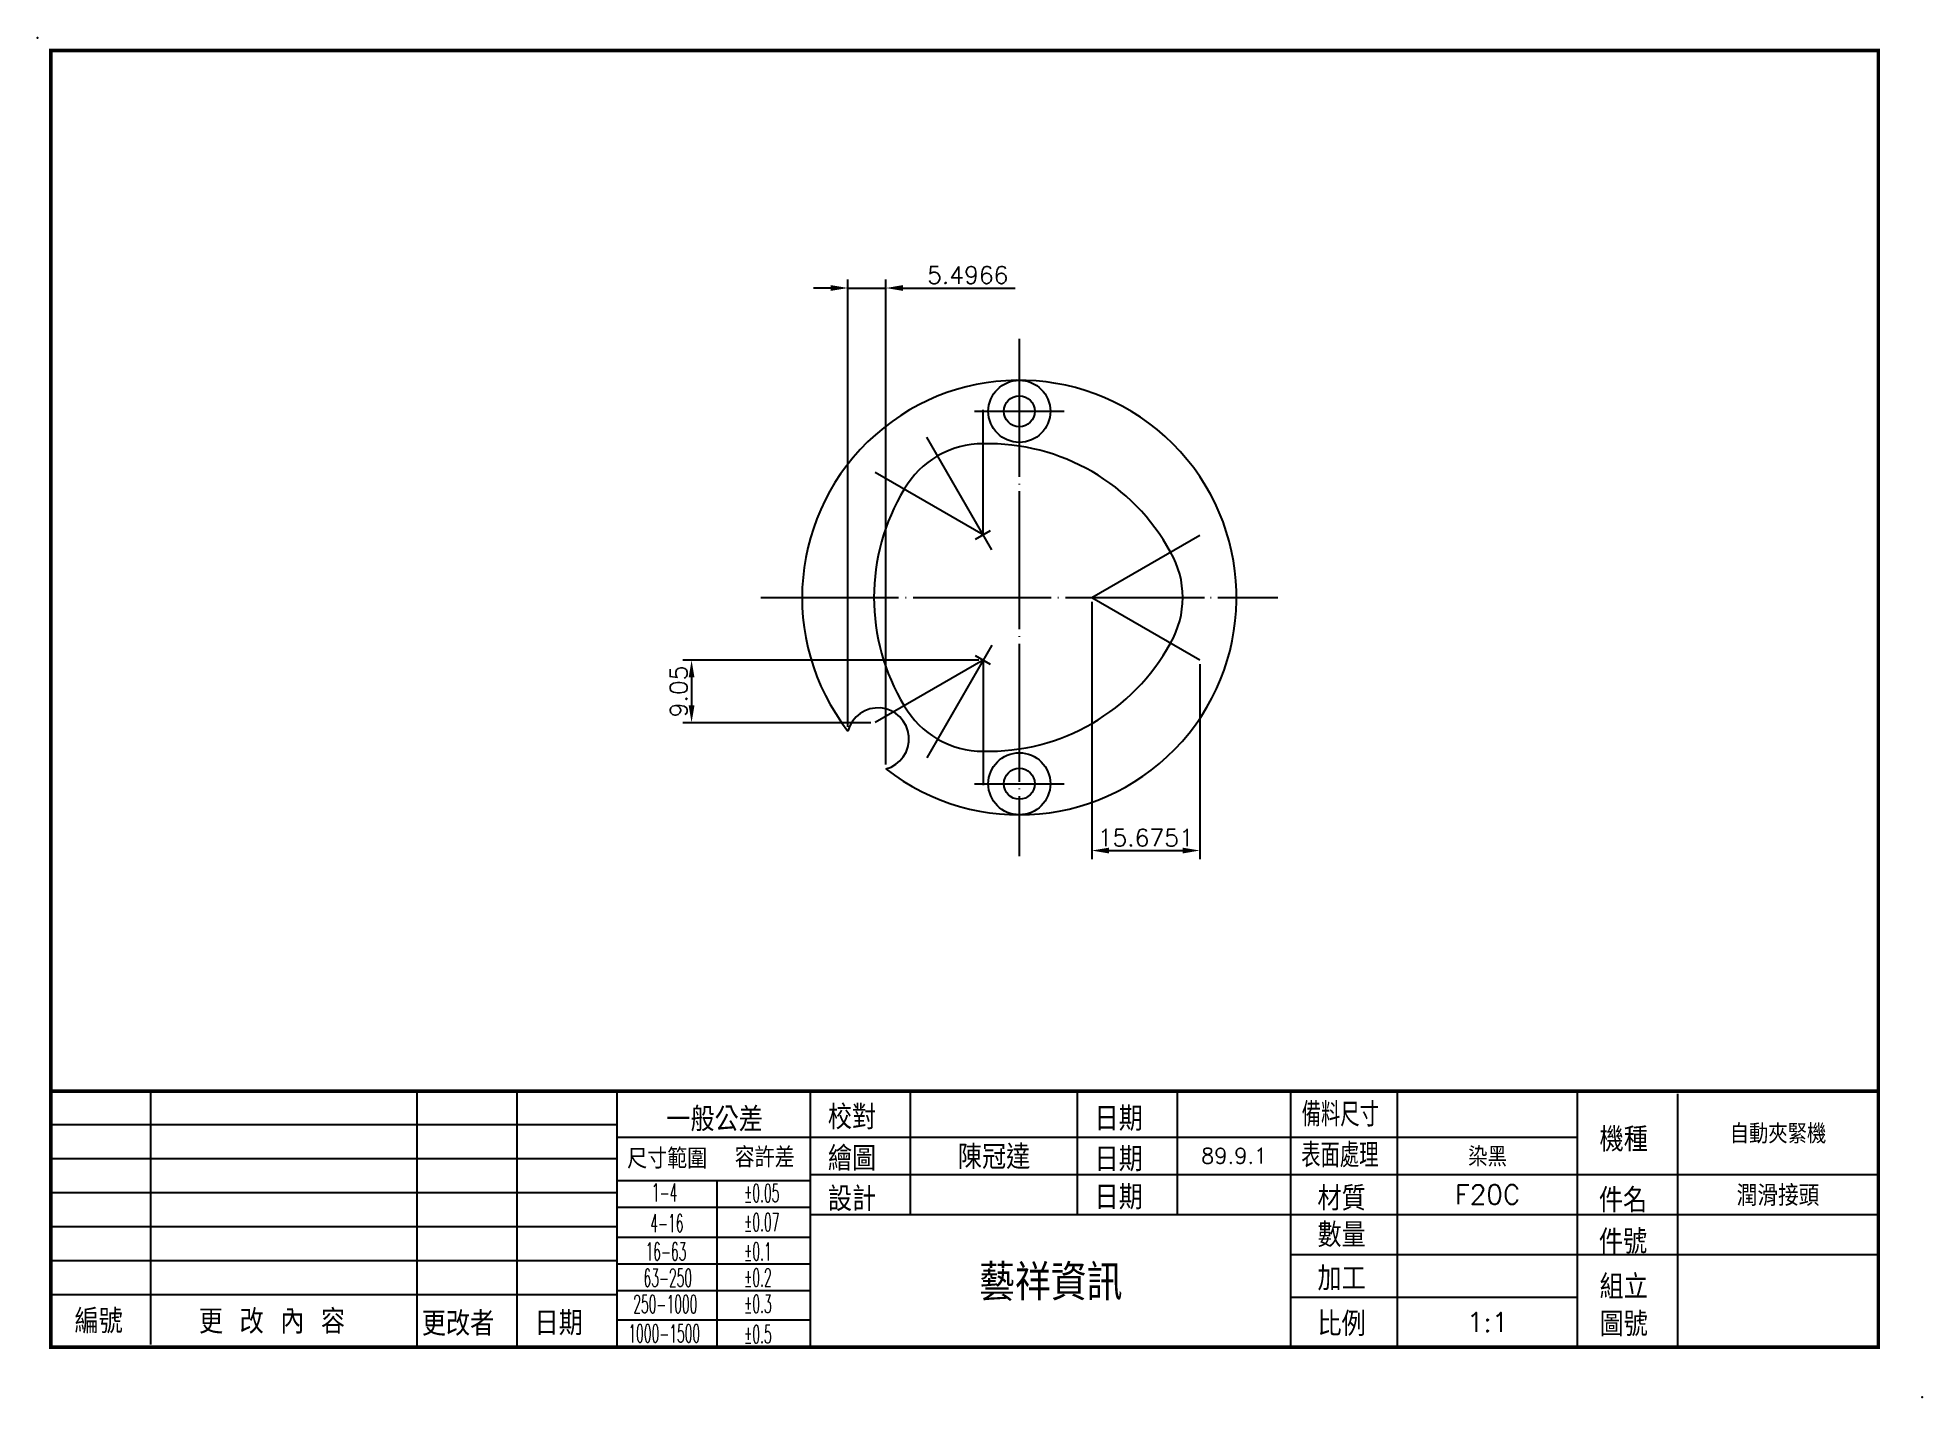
# Model space of a CAD drawing. Extents: x 71 to 344, y 1013 to 1210.
import ezdxf
from ezdxf.enums import TextEntityAlignment as Align

# ---------------------------------------------------------------- set-up
doc = ezdxf.new("R2010")
doc.units = 0
doc.header["$MEASUREMENT"] = 0
doc.linetypes.add('CENTER', pattern=[22, 20, -1, 0, -1])
doc.layers.get('0').update_dxf_attribs({"linetype": 'CONTINUOUS'})
doc.layers.get('DEFPOINTS').update_dxf_attribs({"linetype": 'CONTINUOUS'})
for name, color, linetype in [('BORDER', 7, 'CONTINUOUS'), ('DIM', 2, 'CONTINUOUS'), ('SHEET', 7, 'CONTINUOUS')]:
    doc.layers.add(name, color=color, linetype=linetype)
doc.styles.add('CHINA', font='romans.shx', dxfattribs={"bigfont": 'chineset.shx'})
doc.styles.add('ROMANS', font='romans', dxfattribs={"width": 0.5})
doc.styles.get("Standard").update_dxf_attribs({"font": 'txt.shx', "bigfont": 'chineset.shx'})
doc.dimstyles.get("Standard").update_dxf_attribs({"dimtxt": 0.18, "dimasz": 0.18, "dimexe": 0.18, "dimexo": 0.0625, "dimgap": 0.09, "dimtad": 0, "dimtih": 1, "dimtoh": 1, "dimdec": 4, "dimzin": 0, "dimtxsty": 'STANDARD', "dimcen": 0.09, "dimazin": 3, "dimtfac": 1, "dimtdec": 4, "dimtofl": 0, "dimtmove": 0, "dimatfit": 3, "dimtolj": 1, "dimtzin": 0})

# ---------------------------------------------------------------- blocks, each defined once
blk = doc.blocks.new('A4')
for p in [(-134.41, 77.3), (138.88, -119.82)]:
    blk.add_point(p)
at = {"layer": 'SHEET'}
for p, q in [((-117.99, -112.19), (-117.99, -75.44)), ((-79.39, -112.56), (-79.39, -75.44)), ((-64.88, -112.56), (-64.88, -75.44)), ((-50.37, -112.56), (-50.37, -75.44)), ((-22.32, -112.56), (-22.32, -75.44)), ((-7.82, -93.33), (-7.82, -75.44)), ((16.36, -93.33), (16.36, -75.44)), ((30.87, -93.33), (30.87, -75.44)), ((47.31, -112.56), (47.31, -75.44)), ((62.79, -112.56), (62.79, -75.44)), ((88.9, -112.56), (88.9, -75.44)), ((103.41, -112.56), (103.41, -75.81)), ((-132.5, -80.27), (-50.37, -80.27)), ((-50.37, -82.1), (88.9, -82.1)), ((-132.5, -85.2), (-50.37, -85.2)), ((-132.5, -90.14), (-50.37, -90.14)), ((-50.37, -88.39), (-22.32, -88.39)), ((-35.86, -112.56), (-35.86, -88.39)), ((-22.32, -87.52), (132.5, -87.52)), ((-50.37, -92.25), (-22.32, -92.25)), ((-132.5, -95.07), (-50.37, -95.07)), ((-22.32, -93.33), (132.5, -93.33)), ((-50.37, -96.61), (-22.32, -96.61)), ((-132.5, -100), (-50.37, -100)), ((-50.37, -100.48), (-22.32, -100.48)), ((47.31, -99.13), (132.5, -99.13)), ((-132.5, -104.93), (-50.37, -104.93)), ((-50.37, -104.34), (-22.32, -104.34)), ((47.31, -105.31), (88.9, -105.31)), ((-50.37, -108.59), (-22.32, -108.59))]:
    blk.add_line(p, q, dxfattribs=at)
at = {"layer": 'SHEET', "const_width": 0.5}
blk.add_lwpolyline([(-132.5, -112.56), (-132.5, 75.44), (132.5, 75.44), (132.5, -112.56)], close=True, dxfattribs=at)
blk.add_lwpolyline([(-132.5, -75.44), (132.5, -75.44)], dxfattribs=at)
at = {"layer": 'SHEET', "color": 2, "style": 'CHINA'}
blk.add_text('一般公差', height=3.5, dxfattribs=at).set_placement((-36.25, -79.33), align=Align.MIDDLE)
for s, height, p in [('校對', 3.5, (-19.82, -80.96)), ('日期', 3.5, (18.84, -81.18)), ('機種', 3.5, (92.08, -84.19)), ('尺寸範圍', 2.901, (-48.93, -86.66)), ('容許差', 2.901, (-33.34, -86.48)), ('繪圖', 3.5, (-19.82, -86.95)), ('日期', 3.5, (18.84, -87.06)), ('設計', 3.5, (-19.82, -92.82)), ('日期', 3.5, (18.84, -92.58)), ('材質', 3.5, (51.17, -92.74)), ('件名', 3.5, (91.98, -93.02)), ('數量', 3.5, (51.17, -98.05)), ('件號', 3.5, (91.98, -99.02)), ('加工', 3.5, (51.17, -104.35)), ('組立', 3.5, (92.08, -105.55)), ('編號', 3.5, (-129.06, -110.55)), ('更 改 內 容', 3.5, (-111.03, -110.59)), ('更改者', 3.5, (-78.7, -110.9)), ('日期', 3.5, (-62.36, -110.83)), ('比例', 3.5, (51.17, -110.93)), ('圖號', 3.5, (92.08, -110.97))]:
    blk.add_text(s, height=height, dxfattribs=at).set_placement(p)
at = {"layer": 'SHEET', "color": 2}
for s, height, style, width, p in [('備料尺寸', 3.5, 'CHINA', 0.8, (48.88, -80.56)), ('表面處理', 3.5, 'CHINA', 0.8, (48.82, -86.47)), ('1-4', 2.611, 'ROMANS', 0.5, (-45.35, -91.42)), ('%%p0.05', 2.611, 'ROMANS', 0.5, (-32, -91.52)), ('4-16', 2.611, 'ROMANS', 0.5, (-45.57, -95.88)), ('%%p0.07', 2.611, 'ROMANS', 0.5, (-32, -95.75)), ('16-63', 2.611, 'ROMANS', 0.5, (-46.27, -99.99)), ('%%p0.1', 2.611, 'ROMANS', 0.5, (-32, -99.98)), ('63-250', 2.611, 'ROMANS', 0.5, (-46.56, -103.81)), ('%%p0.2', 2.611, 'ROMANS', 0.5, (-32, -103.78)), ('250-1000', 2.611, 'ROMANS', 0.5, (-48.04, -107.62)), ('%%p0.3', 2.611, 'ROMANS', 0.5, (-32, -107.59)), ('1000-1500', 2.611, 'ROMANS', 0.5, (-48.75, -111.87)), ('%%p0.5', 2.611, 'ROMANS', 0.5, (-32, -111.98))]:
    blk.add_text(s, height=height, dxfattribs=dict(at, style=style, width=width)).set_placement(p)
blk = doc.blocks.new('A4TZT')
at = {"layer": 'DIM', "color": 2, "linetype": 'CONTINUOUS', "style": 'CHINA'}
for tag, height, p in [('ITEM', 2.8, (117.95, -81.48)), ('DRAWER', 3.5, (4.27, -84.81)), ('DATE1', 2.24, (39.09, -84.81)), ('SURFACE', 2.8, (75.84, -84.81)), ('DESIGNER', 3.5, (4.26, -90.48)), ('DATE2', 2.24, (39.09, -90.43)), ('MATERIAL', 2.8, (75.84, -90.43)), ('PARTNAME', 3, (117.95, -90.43)), ('QTY', 2.8, (75.84, -96.23)), ('PNUM', 2.8, (117.95, -96.23)), ('COMPANY', 5.2, (12.49, -102.95)), ('COMNO', 2.8, (117.95, -105.85)), ('SCALE', 2.8, (75.84, -108.94))]:
    blk.add_attdef(tag, text='', height=height, dxfattribs=at).set_placement(p, align=Align.MIDDLE)
blk = doc.blocks.new('*D3')
at = {"color": 0, "linetype": 'BYBLOCK'}
for p, q in [((170.42, 1091.81), (170.42, 1156.67)), ((175.92, 1086.32), (175.92, 1156.67)), ((167.92, 1155.42), (165.42, 1155.42)), ((170.42, 1155.42), (175.92, 1155.42)), ((178.42, 1155.42), (194.67, 1155.42))]:
    blk.add_line(p, q, dxfattribs=at)
for points in [[(167.92, 1155.84), (167.92, 1155), (170.42, 1155.42)], [(178.42, 1155.84), (178.42, 1155), (175.92, 1155.42)]]:
    blk.add_solid(points, dxfattribs=at)
at = {"layer": 'DEFPOINTS', "color": 0, "linetype": 'BYBLOCK'}
for p in [(175.92, 1155.42), (170.42, 1091.19), (175.92, 1085.69)]:
    blk.add_point(p, dxfattribs=at)
at = {"color": 0, "linetype": 'BYBLOCK', "insert": (187.8, 1157.29), "char_height": 2.5, "attachment_point": 5}
blk.add_mtext('\\A1;5.4966', dxfattribs=at)
blk = doc.blocks.new('*D4')
at = {"color": 0, "linetype": 'BYBLOCK'}
for p, q in [((205.78, 1109.92), (205.78, 1072.61)), ((221.45, 1100.87), (221.45, 1072.61)), ((208.28, 1073.86), (218.95, 1073.86))]:
    blk.add_line(p, q, dxfattribs=at)
for points in [[(208.28, 1074.28), (208.28, 1073.44), (205.78, 1073.86)], [(218.95, 1074.28), (218.95, 1073.44), (221.45, 1073.86)]]:
    blk.add_solid(points, dxfattribs=at)
at = {"layer": 'DEFPOINTS', "color": 0, "linetype": 'BYBLOCK'}
for p in [(205.78, 1110.54), (221.45, 1101.49), (221.45, 1073.86)]:
    blk.add_point(p, dxfattribs=at)
at = {"color": 0, "linetype": 'BYBLOCK', "insert": (213.61, 1075.73), "char_height": 2.5, "attachment_point": 5}
blk.add_mtext('\\A1;15.6751', dxfattribs=at)
blk = doc.blocks.new('*D5')
at = {"color": 0, "linetype": 'BYBLOCK'}
for p, q in [((189.4, 1101.45), (146.5, 1101.45)), ((147.75, 1098.95), (147.75, 1094.9)), ((173.73, 1092.4), (146.5, 1092.4))]:
    blk.add_line(p, q, dxfattribs=at)
for points in [[(147.33, 1098.95), (148.17, 1098.95), (147.75, 1101.45)], [(147.33, 1094.9), (148.17, 1094.9), (147.75, 1092.4)]]:
    blk.add_solid(points, dxfattribs=at)
at = {"layer": 'DEFPOINTS', "color": 0, "linetype": 'BYBLOCK'}
for p in [(190.03, 1101.45), (147.75, 1092.4), (174.35, 1092.4)]:
    blk.add_point(p, dxfattribs=at)
at = {"color": 0, "linetype": 'BYBLOCK', "insert": (145.88, 1096.93), "char_height": 2.5, "attachment_point": 5, "rotation": 90}
blk.add_mtext('\\A1;9.05', dxfattribs=at)

msp = doc.modelspace()

# ---------------------------------------------------------------- linework, layer by layer
at = {"color": 1, "linetype": 'CENTER'}
for p, q in [((213.03194, 1166.81364), (213.03194, 1091.81364)), ((206.53194, 1156.31364), (219.53194, 1156.31364)), ((207.78194, 1138.4069), (207.78194, 1156.5069)), ((207.78194, 1138.4069), (192.10688, 1147.4569)), ((175.53194, 1129.31364), (250.53194, 1129.31364)), ((221.03194, 1129.31364), (239.89203, 1129.31364)), ((209.03194, 1122.38543), (199.6019, 1106.05212)), ((208.86447, 1119.59537), (206.69941, 1120.84537)), ((206.53194, 1102.31364), (219.53194, 1102.31364))]:
    msp.add_line(p, q, dxfattribs=at)
at = {"color": 7, "linetype": 'CONTINUOUS'}
for p, q in [((209.03194, 1136.24184), (199.6019, 1152.57515)), ((206.69941, 1137.7819), (208.86447, 1139.0319)), ((223.53194, 1129.31364), (239.207, 1138.36364)), ((223.53194, 1129.31364), (239.207, 1120.26364)), ((207.78194, 1120.22037), (192.10688, 1111.17037)), ((207.78194, 1120.22037), (207.78194, 1102.12037))]:
    msp.add_line(p, q, dxfattribs=at)
for centre, radius in [((213.03194, 1156.31364), 4.5), ((213.03194, 1156.31364), 2.25), ((213.03194, 1102.31364), 4.5), ((213.03194, 1102.31364), 2.25)]:
    msp.add_circle(centre, radius, dxfattribs=at)
for centre, radius, start, end in [((213.03194, 1129.31364), 31.5, 232.0876627, 217.9123373), ((207.78194, 1138.4069), 13.2, 90, 150), ((208.47193, 1121.4136), 30.2, 28.68519, 91.3178962), ((222.15358, 1129.31457), 30.2, 148.68519, 211.3178962), ((223.53194, 1129.31364), 13.2, 330, 30), ((208.47031, 1137.21274), 30.2, 268.68519, 331.3178962), ((192.53194, 1108.81364), 4.5, 284.7362508, 165.2637492), ((207.78194, 1120.22037), 13.2, 210, 270)]:
    msp.add_arc(centre, radius, start, end, dxfattribs=at)

# ---------------------------------------------------------------- block references
at = {"layer": 'BORDER'}
msp.add_blockref('A4', (205.09259, 1133.18038), dxfattribs=at)
ref = msp.add_blockref('A4TZT', (205.09259, 1133.18038), dxfattribs=at)
ref.add_attrib('DRAWER', '陳冠達', dxfattribs={"layer": 'DIM', "color": 2, "linetype": 'CONTINUOUS', "height": 3.5, "style": 'CHINA'}).set_placement((209.3658, 1048.36834), align=Align.MIDDLE)
ref.add_attrib('COMPANY', '藝祥資訊', dxfattribs={"layer": 'DIM', "color": 2, "linetype": 'CONTINUOUS', "height": 5.2, "style": 'CHINA'}).set_placement((217.58661, 1030.23421), align=Align.MIDDLE)
ref.add_attrib('DATE1', '89.9.1', dxfattribs={"layer": 'DIM', "color": 2, "linetype": 'CONTINUOUS', "height": 2.24, "style": 'CHINA'}).set_placement((244.18332, 1048.36834), align=Align.MIDDLE)
ref.add_attrib('SURFACE', '染黑', dxfattribs={"layer": 'DIM', "color": 2, "linetype": 'CONTINUOUS', "height": 2.8, "style": 'CHINA'}).set_placement((280.93515, 1048.36834), align=Align.MIDDLE)
ref.add_attrib('MATERIAL', 'F20C', dxfattribs={"layer": 'DIM', "color": 2, "linetype": 'CONTINUOUS', "height": 2.8, "style": 'CHINA'}).set_placement((280.93515, 1042.75434), align=Align.MIDDLE)
ref.add_attrib('SCALE', '1:1', dxfattribs={"layer": 'DIM', "color": 2, "linetype": 'CONTINUOUS', "height": 2.8, "style": 'CHINA'}).set_placement((280.93515, 1024.24237), align=Align.MIDDLE)
ref.add_attrib('PARTNAME', '潤滑接頭', dxfattribs={"layer": 'DIM', "color": 2, "linetype": 'CONTINUOUS', "height": 3, "style": 'CHINA'}).set_placement((323.0458, 1042.75434), align=Align.MIDDLE)
ref.add_attrib('ITEM', '自動夾緊機', dxfattribs={"layer": 'DIM', "color": 2, "linetype": 'CONTINUOUS', "height": 2.8, "style": 'CHINA'}).set_placement((323.0458, 1051.70051), align=Align.MIDDLE)

# ---------------------------------------------------------------- dimensions: what is measured, and where the dimension line sits
at = {"layer": 'DIM'}
for base, p1, p2, picture, middle in [((193.6766, 1174.18884), (188.17996, 1109.9583), (193.6766, 1104.46166), '*D3', (205.5516, 1176.06384)), ((239.207, 1092.62893), (223.53194, 1129.31364), (239.207, 1120.26364), '*D4', (231.36947, 1094.50393))]:
    dim = msp.add_linear_dim(base=base, p1=p1, p2=p2, dimstyle='STANDARD', override={"dimtxt": 2.5, "dimasz": 2.5, "dimexe": 1.25, "dimexo": 0.625, "dimgap": 0.625, "dimtad": 1, "dimtih": 0, "dimtoh": 0, "dimzin": 8, "dimcen": 2.5, "dimtdec": 8, "dimtofl": 1}, dxfattribs=at)
    dim.commit()
    dim.dimension.update_dxf_attribs({"geometry": picture, "text_midpoint": middle, "insert": (17.75512, 18.76902)})
dim = msp.add_linear_dim(base=(165.50642, 1111.17037), p1=(207.78194, 1120.22037), p2=(192.10688, 1111.17037), angle=90, dimstyle='STANDARD', override={"dimtxt": 2.5, "dimasz": 2.5, "dimexe": 1.25, "dimexo": 0.625, "dimgap": 0.625, "dimtad": 1, "dimtih": 0, "dimtoh": 0, "dimzin": 8, "dimcen": 2.5, "dimtdec": 8, "dimtofl": 1}, dxfattribs=at)
dim.commit()
dim.dimension.update_dxf_attribs({"geometry": '*D5', "text_midpoint": (163.63142, 1115.69537), "insert": (17.75512, 18.76902)})

doc.saveas('drawing.dxf')
